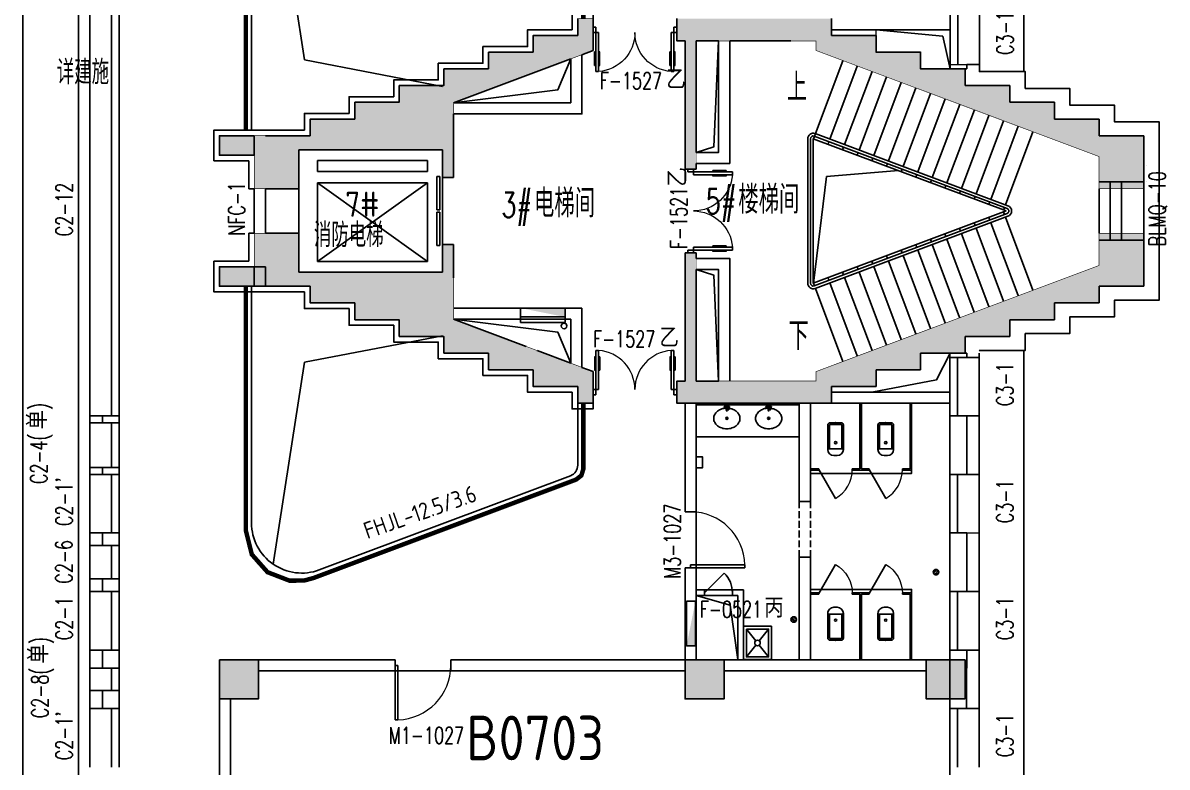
# Model space of a CAD drawing. Extents: x 992195 to 1067992, y 313528 to 416301.
# Drawn here: x 1046231 to 1066751, y 348790 to 362139 of the extents above; entities that cross this region are included whole.
import ezdxf
from ezdxf.enums import TextEntityAlignment as Align

# ---------------------------------------------------------------- set-up
doc = ezdxf.new("R2010")
doc.units = 0
doc.header["$LTSCALE"] = 1000
doc.header["$MEASUREMENT"] = 0
doc.linetypes.add('DASH', pattern=[0.35, 0.25, -0.1])
for name, color, linetype in [('body', 30, 'Continuous'), ('name', 1, 'Continuous'), ('RM', 4, 'Continuous'), ('消防', 222, 'Continuous')]:
    doc.layers.add(name, color=color, linetype=linetype)
doc.layers.get('0').freeze()
doc.styles.add('-宋体', font='GBENOR.shx', dxfattribs={"bigfont": 'GBCBIG.shx'})
doc.styles.add('_TCH_DIM', font='SIMPLEX', dxfattribs={"bigfont": 'GBCBIG'})
doc.styles.add('_TCH_WINDOW', font='txt.shx', dxfattribs={"height": 3.5, "bigfont": 'hztxt.shx'})
doc.styles.get("Standard").update_dxf_attribs({"font": 'gbenor.shx', "bigfont": 'gbcbig.shx'})

# ---------------------------------------------------------------- blocks, each defined once
blk = doc.blocks.new('$TCHSYS$LDOR22D')
for p, q in [((-0.517, 0.833), (-0.017, 0.833)), ((-0.517, 0.833), (-0.517, 0.667)), ((-0.017, 0.833), (-0.017, 0.667)), ((0.017, 0.833), (0.017, 0.667)), ((0.017, 0.833), (0.517, 0.833)), ((0.517, 0.833), (0.517, 0.667)), ((-0.517, 0.667), (-0.017, 0.667)), ((0.017, 0.667), (0.517, 0.667)), ((-0.5, 0.5), (0.5, 0.5))]:
    blk.add_line(p, q)
blk = doc.blocks.new('$DorLib2D$00000011')
for p, q in [((-0.467, 0.471), (-0.467, -0.062)), ((-0.467, 0.471), (-0.433, 0.471)), ((-0.433, 0.471), (-0.433, 0.004)), ((0.433, 0.471), (0.433, 0.004)), ((0.467, 0.471), (0.433, 0.471)), ((0.467, 0.471), (0.467, -0.062)), ((-0.483, 0.396), (-0.467, 0.396)), ((-0.417, 0.396), (-0.433, 0.396)), ((0.417, 0.396), (0.433, 0.396)), ((0.483, 0.396), (0.467, 0.396)), ((-0.483, 0.235), (-0.467, 0.235)), ((-0.417, 0.235), (-0.433, 0.235)), ((0.417, 0.235), (0.433, 0.235)), ((0.483, 0.235), (0.467, 0.235)), ((-0.5, 0.004), (-0.433, 0.004)), ((-0.5, 0.004), (-0.5, -0.062)), ((0.5, 0.004), (0.433, 0.004)), ((0.5, 0.004), (0.5, -0.062)), ((-0.5, -0.062), (-0.467, -0.062)), ((0.5, -0.062), (0.467, -0.062))]:
    blk.add_line(p, q)
at = {"lineweight": 13}
for p, q in [((-0.483, 0.396), (-0.483, 0.235)), ((-0.417, 0.396), (-0.417, 0.235)), ((0.417, 0.396), (0.417, 0.235)), ((0.483, 0.396), (0.483, 0.235))]:
    blk.add_line(p, q, dxfattribs=at)
for centre, start, end in [((-0.467, 0.004), 0, 85.904), ((0.467, 0.004), 94.096, 180)]:
    blk.add_arc(centre, 0.467, start, end, dxfattribs=at)
blk = doc.blocks.new('cde')
at = {"layer": '消防'}
blk.add_hatch(color=256, dxfattribs=at).paths.add_polyline_path([(-873427, -271674), (-874227, -271674), (-873427, -271834)])
blk.add_lwpolyline([(-874227, -271674), (-873427, -271674), (-873427, -271834), (-874227, -271834)], close=True, dxfattribs=at)
blk = doc.blocks.new('dxwq')
at = {"layer": 'name'}
for s, height, p in [('7#', 450, (-1111771, -355483)), ('消防电梯', 434, (-1112332, -356027))]:
    blk.add_text(s, height=height, dxfattribs=at).set_placement(p)
blk = doc.blocks.new('gttdd')
at = {"layer": 'body', "ltscale": 15}
for p, q in [((197327, 410930), (197952, 410930)), ((197952, 410430), (197952, 410930)), ((197952, 410430), (198052, 410430)), ((197952, 409630), (198052, 409630)), ((197952, 409630), (197952, 409130)), ((197327, 409130), (197952, 409130))]:
    blk.add_line(p, q, dxfattribs=at)
for points in [[(197327, 410930), (197327, 411480), (198952, 411480), (198952, 411780), (199752, 411780), (199752, 412080), (200552, 412080), (200552, 412380), (201352, 412380), (201352, 412680), (202152, 412680), (202152, 412980), (202952, 412980), (202952, 413280), (203752, 413280), (203752, 413580), (204127, 413580), (204127, 413480)], [(197327, 409130), (197327, 408580), (198952, 408580), (198952, 408280), (199752, 408280), (199752, 407980), (200552, 407980), (200552, 407680), (201352, 407680), (201352, 407380), (202152, 407380), (202152, 407080), (202952, 407080), (202952, 406780), (203752, 406780), (203752, 406480), (204127, 406480), (204127, 406580)]]:
    blk.add_lwpolyline(points, dxfattribs=at)
blk = doc.blocks.new('A$C1DF25F63')
at = {"layer": 'body'}
h = blk.add_hatch(dxfattribs=at)
h.set_pattern_fill('ANSI31', color=256, scale=200, style=0)
h.set_pattern_definition([(45, (-36289.582, -2991.087), (-17.67767, 17.67767), [])])
h.paths.add_polyline_path([(0, 50, 1), (100, 50, 1)])
blk.add_circle((50, 50), 50, dxfattribs=at)
blk = doc.blocks.new('$DorLib2D$00000001')
for p, q in [((0.45, 0.975), (0.5, 0.975)), ((0.45, 0), (0.45, 0.975)), ((0.5, 0), (0.5, 0.975)), ((0.5, 0), (0.45, 0))]:
    blk.add_line(p, q)
at = {"lineweight": 13}
blk.add_arc((0.475, 0), 0.975, 91.4693, 180, dxfattribs=at)
blk = doc.blocks.new('$lvtry$00000012')
for p, q in [((-250, -50, 0), (-39, -219, 0)), ((39, -219, 0), (250, -50, 0)), ((-250, -450, 0), (-39, -281, 0)), ((39, -281, 0), (250, -450, 0))]:
    blk.add_line(p, q)
at = {"elevation": 0}
for points in [[(300, -500), (300, 0), (-300, 0), (-300, -500)], [(250, -450), (250, -50), (-250, -50), (-250, -450)]]:
    blk.add_lwpolyline(points, close=True, dxfattribs=at)
blk.add_circle((0, -250, 0), 50)
blk = doc.blocks.new('$TCHSYS$APDOOR2D')
blk.add_line((0.5, 0), (0, 0.866))
at = {"lineweight": 13}
blk.add_arc((0.5, 0), 1, 120, 180, dxfattribs=at)
blk = doc.blocks.new('$lvtry$00000201')
for p, q in [((-140, -40, 0), (-140, -480, 0)), ((-110, -40, 0), (-110, -470, 0)), ((100, 0, 0), (-100, 0, 0)), ((100, -30, 0), (-100, -30, 0)), ((110, -470, 0), (110, -40, 0)), ((140, -480, 0), (140, -40, 0)), ((140, -470, 0), (-140, -470, 0)), ((-30, -590, 0), (30, -590, 0))]:
    blk.add_line(p, q)
blk.add_circle((0, -359, 0), 20)
for centre, radius, start, end in [((-100, -40, 0), 40, 90, 180), ((-100, -40, 0), 10, 90, 180), ((100, -40, 0), 40, 0, 90), ((100, -40, 0), 10, 0, 90), ((-30, -480, 0), 110, 180, 270), ((30, -480, 0), 110, 270, 0)]:
    blk.add_arc(centre, radius, start, end)
blk.add_point((0, 0))
blk = doc.blocks.new('$lvtry$00000194')
for p, q in [((-17, -27, 0), (-17, -17, 0)), ((17, -27, 0), (17, -17, 0))]:
    blk.add_line(p, q)
at = {"elevation": 0}
blk.add_lwpolyline([(14, -39, -0.067374), (92, -53, -0.088152), (166, -93, -0.105269), (218, -155, -0.121685), (235, -224, -0.121685), (218, -292, -0.105269), (166, -355, -0.088152), (92, -394, -0.078966), (0, -409, -0.078966), (-92, -394, -0.088152), (-166, -355, -0.105269), (-218, -292, -0.121685), (-235, -224, -0.121685), (-218, -155, -0.105269), (-166, -93, -0.088152), (-92, -53, -0.059935), (-23, -40, -0.059935)], format="xyb", dxfattribs=at)
for centre, radius in [((0, -221, 0), 20), ((0, -27, 0), 16.7), ((0, -221, 0), 15)]:
    blk.add_circle(centre, radius)
for centre, radius, start, end in [((-40, -17, 0), 10.1, 106.6096, 258.1648), ((-64, 250, 0), 259, 274.7069, 282.3732), ((-75, -197, 0), 173, 71.36, 79.1873), ((-29, -63, 0), 6.77, 155.344, 308.3224), ((-171, 35, 0), 166, 324.8411, 338.1337), ((-171, 35, 0), 170, 324.8411, 331.3523), ((-29, -63, 0), 3.37, 155.344, 308.3224), ((100, -178, 0), 170, 132.3141, 138.8253), ((100, -178, 0), 166, 125.5327, 138.8253), ((-12, -42, 0), 10.6, 201.8924, 261.774), ((0, -17, 0), 16.7, 0, 180), ((-381, -99, 0), 372, 2.3982, 6.7627), ((0, -80, 0), 9.9, 201.7837, 338.2163), ((64, 250, 0), 259, 257.6268, 265.2931), ((381, -99, 0), 372, 170.1008, 177.6018), ((75, -197, 0), 173, 100.8127, 110.4191), ((40, -17, 0), 10.1, 281.8352, 73.3904)]:
    blk.add_arc(centre, radius, start, end)
blk.add_point((0, -17, 0))
blk = doc.blocks.new('$DorLib2D$00000114')
at = {"color": 0}
blk.add_line((0.5, 0), (-0.207, 0.707), dxfattribs=at)
blk.add_arc((0.5, 0), 1, 135, 180, dxfattribs=at)
blk = doc.blocks.new('$WINLIB2D$00000004')
for p, q in [((-0.5, 0.5), (0.5, 0.5)), ((-0.5, 0.2406), (0.5, 0.2406)), ((-0.5, -0.5), (0.5, -0.5))]:
    blk.add_line(p, q)

msp = doc.modelspace()

# ---------------------------------------------------------------- hatches: boundary and pattern name
at = {"layer": 'body'}
for points in [[(1050381, 360115), (1051381, 360115), (1051381, 360415), (1052181, 360415), (1052181, 360715), (1052981, 360715), (1052981, 361014), (1053781, 361014), (1053781, 361314), (1054581, 361314), (1054581, 361615), (1055381, 361615), (1055381, 361915), (1056181, 361915), (1056181, 362215), (1056456, 362214), (1056456, 361644), (1053956, 360706), (1053956, 359365), (1053756, 359365), (1053756, 359865), (1051181, 359865), (1051181, 359165), (1050381, 359165)], [(1057956, 362215), (1060731, 362215), (1060731, 361915), (1061531, 361915), (1061531, 361614), (1062331, 361614), (1062331, 361314), (1063131, 361314), (1063131, 361015), (1063931, 361015), (1063931, 360715), (1064731, 360715), (1064731, 360415), (1065531, 360415), (1065531, 360115), (1066331, 360115), (1066331, 359165), (1065531, 359165), (1065531, 359741), (1060456, 361644), (1060456, 361815), (1058306, 361815), (1058306, 359515), (1058112, 359515), (1058112, 361815), (1057956, 361815)], [(1050381, 360115), (1049756, 360115), (1049756, 359764), (1050381, 359764)], [(1050381, 357415), (1051381, 357415), (1051381, 357115), (1052181, 357115), (1052181, 356815), (1052981, 356815), (1052981, 356515), (1053781, 356515), (1053781, 356215), (1054581, 356215), (1054581, 355915), (1055381, 355915), (1055381, 355615), (1056181, 355615), (1056181, 355315), (1056456, 355315), (1056456, 355885), (1053956, 356824), (1053956, 358165), (1053756, 358165), (1053756, 357665), (1051181, 357665), (1051181, 358365), (1050381, 358365)], [(1057956, 355315), (1060731, 355315), (1060731, 355615), (1061531, 355614), (1061531, 355915), (1062331, 355915), (1062331, 356215), (1063131, 356215), (1063131, 356515), (1063931, 356515), (1063931, 356815), (1064731, 356815), (1064731, 357115), (1065531, 357115), (1065531, 357415), (1066331, 357415), (1066331, 358365), (1065531, 358365), (1065531, 357788), (1060456, 355885), (1060456, 355715), (1058306, 355715), (1058306, 358015), (1058112, 358015), (1058112, 355715), (1057956, 355715)], [(1050582, 357764), (1049757, 357764), (1049756, 357415), (1050581, 357415)], [(1050381, 357764), (1049757, 357764), (1049756, 357415), (1050381, 357415)], [(1049756, 350714), (1049756, 350014), (1050456, 350014), (1050456, 350714)], [(1058106, 350714), (1058106, 350014), (1058806, 350014), (1058806, 350714)], [(1062431, 350714), (1062431, 350014), (1063131, 350014), (1063131, 350714)]]:
    msp.add_hatch(color=256, dxfattribs=at).paths.add_polyline_path(points)

# ---------------------------------------------------------------- linework, layer by layer
for p, q in [((1064181, 383539), (1064181, 361265)), ((1064181, 383440), (1064181, 361265)), ((1050719, 365099), (1051284, 361478)), ((1050231, 360215), (1050231, 364503)), ((1050331, 360215), (1050331, 364359)), ((1056181, 361915), (1056181, 362215)), ((1056456, 361644), (1056456, 362215)), ((1057956, 361815), (1057956, 362215)), ((1060731, 362215), (1060731, 361915)), ((1060731, 362215), (1060731, 362015)), ((1062859, 362214), (1062859, 362014)), ((1060731, 362015), (1062859, 362014)), ((1061531, 362015), (1062727, 361904)), ((1055381, 361615), (1055381, 361915)), ((1055381, 361915), (1056181, 361915)), ((1057956, 361815), (1058106, 361815)), ((1058106, 359515), (1058106, 361815)), ((1058306, 361815), (1058706, 361815)), ((1058306, 359815), (1058306, 361815)), ((1058706, 359815), (1058706, 361815)), ((1058706, 359815), (1058706, 361815)), ((1058906, 361815), (1060001, 361815)), ((1058906, 359615), (1058906, 361815)), ((1058906, 359615), (1058906, 361815)), ((1060731, 361915), (1061531, 361915)), ((1061531, 361915), (1061531, 361614)), ((1062727, 361904), (1062859, 361314)), ((1054581, 361314), (1054581, 361615)), ((1054581, 361615), (1055381, 361615)), ((1056256, 361569), (1056456, 361644)), ((1056256, 361569), (1056256, 360506)), ((1061531, 361614), (1062331, 361614)), ((1062331, 361614), (1062331, 361314)), ((1051284, 361478), (1053758, 361001)), ((1053956, 360706), (1056056, 361494)), ((1056056, 361494), (1056056, 360705)), ((1060408, 360060), (1060933, 361461)), ((1060705, 360055), (1061195, 361362)), ((1063159, 361390), (1062859, 361389)), ((1062859, 361389), (1062859, 361314)), ((1063159, 361314), (1063159, 361390)), ((1063384, 361390), (1063159, 361390)), ((1063384, 361315), (1063384, 361390)), ((1053781, 361014), (1053781, 361314)), ((1053781, 361314), (1054581, 361314)), ((1060967, 359957), (1061459, 361268)), ((1061229, 359859), (1061721, 361170)), ((1062331, 361314), (1063131, 361314)), ((1062859, 361314), (1063159, 361314)), ((1063131, 361314), (1063131, 361015)), ((1052981, 360715), (1052981, 361014)), ((1052981, 361014), (1053781, 361014)), ((1061491, 359760), (1061983, 361071)), ((1061754, 359662), (1062245, 360973)), ((1063131, 361015), (1063931, 361015)), ((1063931, 361015), (1063931, 360715)), ((1062016, 359564), (1062507, 360875)), ((1062278, 359465), (1062769, 360776)), ((1052181, 360415), (1052181, 360715)), ((1052181, 360715), (1052981, 360715)), ((1053956, 360706), (1056056, 360706)), ((1056056, 360705), (1053956, 360705)), ((1062540, 359367), (1063032, 360678)), ((1062802, 359269), (1063294, 360580)), ((1063931, 360715), (1064731, 360715)), ((1064731, 360715), (1064731, 360415)), ((1051381, 360115), (1051381, 360415)), ((1051381, 360415), (1052181, 360415)), ((1053956, 360506), (1053956, 359965)), ((1056256, 360506), (1053956, 360506)), ((1063064, 359171), (1063555, 360478)), ((1063327, 359072), (1063818, 360383)), ((1064731, 360415), (1065531, 360415)), ((1065531, 360415), (1065531, 360115)), ((1063897, 358858), (1060441, 360154)), ((1063589, 358974), (1064080, 360285)), ((1063851, 358876), (1064342, 360186)), ((1050581, 360115), (1051381, 360115)), ((1053956, 359965), (1053956, 359365)), ((1060306, 360061), (1060306, 357468)), ((1060356, 360061), (1060356, 357468)), ((1063862, 358765), (1060406, 360061)), ((1060406, 360061), (1060406, 357468)), ((1063880, 358811), (1060424, 360107)), ((1060670, 359962), (1060687, 360009)), ((1065531, 360115), (1066331, 360115)), ((1066331, 357415), (1066331, 360115)), ((1066331, 357415), (1066331, 360115)), ((1053756, 359865), (1051181, 359865)), ((1051181, 359865), (1051181, 357665)), ((1053756, 359365), (1053756, 359865)), ((1058706, 359815), (1058306, 359815)), ((1058706, 359815), (1058306, 359815)), ((1060932, 359863), (1060949, 359910)), ((1061194, 359765), (1061212, 359812)), ((1061456, 359667), (1061474, 359714)), ((1053487, 359672), (1051517, 359672)), ((1051517, 359672), (1051517, 359472)), ((1053487, 359672), (1053487, 359472)), ((1058306, 359515), (1058106, 359515)), ((1058306, 359615), (1058306, 359515)), ((1058906, 359615), (1058306, 359615)), ((1058906, 359615), (1058306, 359615)), ((1061718, 359568), (1061736, 359615)), ((1061981, 359470), (1061998, 359517)), ((1066381, 359590), (1066381, 359590)), ((1053487, 359472), (1051517, 359472)), ((1053956, 359365), (1053756, 359365)), ((1060408, 357469), (1060643, 359383)), ((1060643, 359383), (1061932, 359489)), ((1062243, 359372), (1062260, 359419)), ((1062505, 359274), (1062523, 359320)), ((1050381, 359165), (1050381, 358365)), ((1050581, 359165), (1050581, 358365)), ((1051181, 359165), (1050581, 359165)), ((1053487, 359272), (1051517, 359272)), ((1051517, 359272), (1051517, 357857)), ((1051517, 357857), (1053487, 359272)), ((1053487, 357857), (1051517, 359272)), ((1053487, 357857), (1053487, 359272)), ((1062767, 359175), (1062785, 359222)), ((1063029, 359077), (1063047, 359124)), ((1066331, 359290), (1065531, 359290)), ((1065531, 359165), (1065531, 358365)), ((1065731, 358240), (1065731, 359290)), ((1065931, 359290), (1065931, 358240)), ((1066381, 359290), (1066381, 359290)), ((1063291, 358979), (1063309, 359025)), ((1063554, 358880), (1063571, 358927)), ((1060406, 357468), (1063862, 358765)), ((1060424, 357422), (1063880, 358718)), ((1063816, 358782), (1063833, 358829)), ((1063816, 358747), (1063833, 358700)), ((1060441, 357375), (1063897, 358671)), ((1063291, 358550), (1063309, 358504)), ((1063554, 358649), (1063571, 358602)), ((1063589, 358555), (1064079, 357248)), ((1063851, 358653), (1064341, 357346)), ((1051181, 358365), (1050581, 358365)), ((1062767, 358354), (1062785, 358307)), ((1063029, 358452), (1063047, 358405)), ((1063064, 358358), (1063555, 357051)), ((1063327, 358457), (1063818, 357146)), ((1053956, 358165), (1053756, 358165)), ((1053756, 358165), (1053756, 357665)), ((1053956, 357565), (1053956, 358165)), ((1062243, 358157), (1062260, 358110)), ((1062505, 358255), (1062523, 358209)), ((1062540, 358162), (1063030, 356855)), ((1062802, 358260), (1063292, 356953)), ((1066331, 358240), (1065531, 358240)), ((1058306, 358015), (1058106, 358015)), ((1058106, 358015), (1058106, 355715)), ((1058306, 357915), (1058306, 358015)), ((1058906, 357915), (1058306, 357915)), ((1058906, 357915), (1058906, 355715)), ((1058906, 357915), (1058906, 355715)), ((1061456, 357862), (1061474, 357815)), ((1061718, 357961), (1061736, 357914)), ((1061754, 357867), (1062244, 356560)), ((1061981, 358059), (1061998, 358012)), ((1062016, 357965), (1062506, 356658)), ((1062278, 358064), (1062768, 356756)), ((1053756, 357665), (1051181, 357665)), ((1051517, 357857), (1053487, 357857)), ((1058306, 357715), (1058306, 355715)), ((1058706, 357715), (1058306, 357715)), ((1058706, 357715), (1058306, 357715)), ((1058306, 357715), (1058706, 357715)), ((1058706, 357715), (1058706, 355715)), ((1058706, 357715), (1058706, 355715)), ((1058706, 357715), (1058706, 355715)), ((1060932, 357666), (1060949, 357619)), ((1061194, 357764), (1061212, 357717)), ((1061229, 357670), (1061721, 356359)), ((1061491, 357769), (1061982, 356462)), ((1060408, 357469), (1060425, 357422)), ((1060670, 357567), (1060687, 357520)), ((1060705, 357474), (1061195, 356167)), ((1060967, 357572), (1061459, 356261)), ((1050231, 357415), (1050231, 353026)), ((1050331, 357415), (1050331, 353170)), ((1050581, 357415), (1051381, 357415)), ((1051381, 357415), (1051381, 357115)), ((1060443, 357375), (1060933, 356068)), ((1065531, 357115), (1065531, 357415)), ((1065531, 357415), (1066331, 357415)), ((1051381, 357115), (1052181, 357115)), ((1052181, 357115), (1052181, 356815)), ((1064731, 356815), (1064731, 357115)), ((1064731, 357115), (1065531, 357115)), ((1056256, 357023), (1053956, 357023)), ((1056256, 357023), (1056056, 357023)), ((1056256, 357025), (1056256, 355960)), ((1056256, 355960), (1056256, 357023)), ((1052181, 356815), (1052981, 356815)), ((1052981, 356815), (1052981, 356515)), ((1056056, 356825), (1053956, 356825)), ((1053956, 356823), (1055256, 356335)), ((1053956, 356823), (1056056, 356823)), ((1056056, 356035), (1056056, 356825)), ((1063931, 356515), (1063931, 356815)), ((1063931, 356815), (1064731, 356815)), ((1051284, 356051), (1053758, 356528)), ((1052981, 356515), (1053781, 356515)), ((1053781, 356515), (1053781, 356215)), ((1063131, 356215), (1063131, 356515)), ((1063131, 356515), (1063931, 356515)), ((1055456, 356260), (1056056, 356035)), ((1064181, 356265), (1064181, 342490)), ((1064181, 356265), (1064181, 342490)), ((1050719, 352430), (1051284, 356051)), ((1053781, 356215), (1054581, 356215)), ((1054581, 356215), (1054581, 355915)), ((1062331, 355915), (1062331, 356215)), ((1062331, 356215), (1063131, 356215)), ((1062857, 356215), (1062857, 356140)), ((1063157, 356215), (1062857, 356215)), ((1062857, 356140), (1063157, 356140)), ((1063157, 356140), (1063157, 356215)), ((1063382, 356139), (1063157, 356140)), ((1063382, 356214), (1063382, 356139)), ((1054581, 355915), (1055381, 355915)), ((1055381, 355915), (1055381, 355615)), ((1056256, 355960), (1056456, 355885)), ((1056456, 355885), (1056456, 355315)), ((1061531, 355615), (1061531, 355915)), ((1061531, 355915), (1062331, 355915)), ((1055381, 355615), (1056181, 355615)), ((1056181, 355615), (1056181, 355315)), ((1057956, 355715), (1057956, 355315)), ((1057956, 355715), (1058106, 355715)), ((1060731, 355315), (1060731, 355615)), ((1060731, 355615), (1061531, 355615)), ((1060730, 355517), (1061255, 355517)), ((1060730, 355517), (1060730, 355317)), ((1061255, 355517), (1062155, 355517)), ((1062155, 355517), (1062858, 355517)), ((1056181, 355315), (1056456, 355315)), ((1056181, 355315), (1056181, 354204)), ((1056281, 355315), (1056281, 354134)), ((1057956, 355315), (1060731, 355315)), ((1058105, 355317), (1058105, 353367)), ((1058305, 353367), (1058305, 355317)), ((1060155, 355317), (1060155, 353557)), ((1060355, 355317), (1060155, 355317)), ((1060355, 353557), (1060355, 355317)), ((1060730, 355317), (1061255, 355317)), ((1061243, 355317), (1061243, 354142)), ((1061255, 355317), (1062155, 355317)), ((1061268, 355317), (1061268, 354142)), ((1062143, 355317), (1062143, 354142)), ((1062155, 355317), (1062858, 355317)), ((1062168, 355317), (1062168, 354117)), ((1047431, 355090), (1047431, 354965)), ((1047431, 355090), (1047656, 355090)), ((1047656, 355090), (1047656, 354965)), ((1047956, 355090), (1047656, 355090)), ((1047956, 354965), (1047956, 355090)), ((1062856, 355090), (1062856, 354040)), ((1063156, 355090), (1062856, 355090)), ((1063156, 354040), (1063156, 355090)), ((1063381, 355089), (1063156, 355090)), ((1063381, 355089), (1063381, 354039)), ((1047431, 354965), (1047656, 354965)), ((1047656, 354965), (1047956, 354965)), ((1047431, 354165), (1047431, 354040)), ((1047431, 354165), (1047656, 354165)), ((1047431, 354040), (1047656, 354040)), ((1047656, 354165), (1047656, 354040)), ((1047956, 354165), (1047656, 354165)), ((1047656, 354040), (1047956, 354040)), ((1047956, 354040), (1047956, 354165)), ((1056051, 354016), (1051547, 352327)), ((1060505, 354142), (1060355, 354142)), ((1060355, 354142), (1060355, 354117)), ((1060355, 354117), (1060505, 354117)), ((1060505, 354117), (1060505, 354142)), ((1061243, 354142), (1061105, 354142)), ((1061105, 354142), (1061105, 354117)), ((1061105, 354117), (1061255, 354117)), ((1061255, 354117), (1061405, 354117)), ((1061405, 354142), (1061268, 354142)), ((1061405, 354117), (1061405, 354142)), ((1062143, 354142), (1062005, 354142)), ((1062005, 354142), (1062005, 354117)), ((1062005, 354117), (1062168, 354117)), ((1062856, 354040), (1063156, 354040)), ((1063381, 354039), (1063156, 354040)), ((1056151, 353947), (1051447, 352183)), ((1060155, 353557), (1060355, 353557)), ((1058105, 353367), (1058305, 353367)), ((1058305, 352367), (1058305, 353367)), ((1047431, 352990), (1047431, 352765)), ((1047431, 352990), (1047656, 352990)), ((1047656, 352990), (1047656, 352765)), ((1047956, 352990), (1047656, 352990)), ((1047956, 352765), (1047956, 352990)), ((1063156, 352990), (1062856, 352990)), ((1062856, 352990), (1062856, 352627)), ((1063156, 352627), (1063156, 352990)), ((1063381, 352989), (1063156, 352990)), ((1063381, 352989), (1063381, 352627)), ((1047431, 352765), (1047656, 352765)), ((1047656, 352765), (1047956, 352765)), ((1060355, 352557), (1060155, 352557)), ((1060155, 352557), (1060155, 350717)), ((1060355, 350717), (1060355, 352557)), ((1062856, 352627), (1062856, 352627)), ((1062856, 352527), (1062856, 352627)), ((1062856, 352527), (1062856, 352527)), ((1062856, 352527), (1062856, 351940)), ((1063156, 351940), (1063156, 352627)), ((1063381, 352627), (1063381, 351939)), ((1058305, 352367), (1058105, 352367)), ((1058105, 352367), (1058105, 350717)), ((1058305, 350717), (1058305, 352367)), ((1047431, 352165), (1047431, 351940)), ((1047431, 352165), (1047656, 352165)), ((1047656, 352165), (1047656, 351940)), ((1047956, 352165), (1047656, 352165)), ((1047956, 351940), (1047956, 352165)), ((1047431, 351940), (1047656, 351940)), ((1047656, 351940), (1047956, 351940)), ((1058455, 351967), (1058305, 351967)), ((1058305, 351967), (1058305, 351867)), ((1058455, 351971), (1058955, 351971)), ((1058455, 351867), (1058455, 351967)), ((1059155, 351967), (1058955, 351967)), ((1058955, 351967), (1058955, 351867)), ((1059155, 351967), (1059155, 350717)), ((1060505, 351917), (1060355, 351917)), ((1060355, 351917), (1060355, 351892)), ((1060505, 351892), (1060505, 351917)), ((1061255, 351917), (1061105, 351917)), ((1061105, 351917), (1061105, 351892)), ((1061405, 351917), (1061255, 351917)), ((1061405, 351892), (1061405, 351917)), ((1062168, 351917), (1062005, 351917)), ((1062005, 351917), (1062005, 351892)), ((1062168, 350717), (1062168, 351917)), ((1062856, 351940), (1063156, 351940)), ((1063381, 351939), (1063156, 351940)), ((1058305, 351867), (1058455, 351867)), ((1058955, 351867), (1058455, 351867)), ((1058955, 351867), (1059055, 351867)), ((1059055, 351867), (1059055, 350717)), ((1060355, 351892), (1060505, 351892)), ((1061105, 351892), (1061243, 351892)), ((1061243, 350717), (1061243, 351892)), ((1061268, 350717), (1061268, 351892)), ((1061268, 351892), (1061405, 351892)), ((1062005, 351892), (1062143, 351892)), ((1062143, 350717), (1062143, 351892)), ((1047431, 350890), (1047431, 350565)), ((1047431, 350890), (1047656, 350890)), ((1047656, 350890), (1047656, 350565)), ((1047956, 350890), (1047656, 350890)), ((1047956, 350565), (1047956, 350890)), ((1063156, 350890), (1062856, 350890)), ((1062856, 350890), (1062856, 350565)), ((1063156, 350565), (1063156, 350890)), ((1063381, 350889), (1063156, 350890)), ((1063381, 350889), (1063381, 350564)), ((1049756, 350714), (1049756, 350014)), ((1050456, 350714), (1049756, 350714)), ((1050456, 350014), (1050456, 350714)), ((1052906, 350714), (1050456, 350714)), ((1052906, 350514), (1052906, 350714)), ((1058106, 350714), (1053906, 350714)), ((1053906, 350714), (1053906, 350514)), ((1058106, 350714), (1058106, 350014)), ((1058806, 350714), (1058106, 350714)), ((1062856, 350715), (1058806, 350714)), ((1058806, 350014), (1058806, 350714)), ((1062431, 350714), (1062431, 350014)), ((1063131, 350714), (1062431, 350714)), ((1062856, 350714), (1062856, 350715)), ((1063131, 350014), (1063131, 350714)), ((1047431, 350565), (1047656, 350565)), ((1047656, 350565), (1047956, 350565)), ((1050456, 350514), (1052906, 350514)), ((1053906, 350514), (1058106, 350514)), ((1062431, 350515), (1058806, 350514)), ((1062854, 350565), (1062854, 349840)), ((1063154, 349840), (1063154, 350565)), ((1063379, 349840), (1063379, 350565)), ((1047431, 350165), (1047431, 349840)), ((1047431, 350165), (1047656, 350165)), ((1047656, 350165), (1047656, 349840)), ((1047956, 350165), (1047656, 350165)), ((1047956, 349840), (1047956, 350165)), ((1049756, 350014), (1049756, 344765)), ((1049756, 350014), (1050456, 350014)), ((1049956, 344765), (1049956, 350014)), ((1058106, 350014), (1058806, 350014)), ((1062431, 350014), (1063131, 350014)), ((1047431, 349840), (1047656, 349840)), ((1047656, 349840), (1047956, 349840)), ((1062854, 349840), (1063154, 349840)), ((1063379, 349840), (1063154, 349840))]:
    msp.add_line(p, q, dxfattribs=at)
at = {"layer": 'body', "linetype": 'DASH', "ltscale": 0.5}
for p, q in [((1060155, 353557), (1060155, 352557)), ((1060355, 353557), (1060355, 352557))]:
    msp.add_line(p, q, dxfattribs=at)
at = {"layer": 'body', "linetype": 'DASH'}
for p, q in [((1060355, 353557), (1060155, 353557)), ((1060155, 352557), (1060355, 352557))]:
    msp.add_line(p, q, dxfattribs=at)
at = {"layer": 'body'}
for points, const_width in [([(1050381, 360115), (1051381, 360115), (1051381, 360415), (1052181, 360415), (1052181, 360715), (1052981, 360715), (1052981, 361014), (1053781, 361014), (1053781, 361314), (1054581, 361314), (1054581, 361615), (1055381, 361615), (1055381, 361915), (1056181, 361915), (1056181, 362215), (1056456, 362214), (1056456, 361644), (1053956, 360706), (1053956, 359365), (1053756, 359365), (1053756, 359865), (1051181, 359865), (1051181, 359165), (1050381, 359165)], 10), ([(1061531, 361614), (1061531, 362015), (1062859, 362014), (1062859, 361314), (1062331, 361314), (1062331, 361614), (1061531, 361614)], 20), ([(1050381, 357415), (1051381, 357415), (1051381, 357115), (1052181, 357115), (1052181, 356815), (1052981, 356815), (1052981, 356515), (1053781, 356515), (1053781, 356215), (1054581, 356215), (1054581, 355915), (1055381, 355915), (1055381, 355615), (1056181, 355615), (1056181, 355315), (1056456, 355315), (1056456, 355885), (1053956, 356824), (1053956, 358165), (1053756, 358165), (1053756, 357665), (1051181, 357665), (1051181, 358365), (1050381, 358365)], 10), ([(1057956, 355315), (1060731, 355315), (1060731, 355615), (1061531, 355614), (1061531, 355915), (1062331, 355915), (1062331, 356215), (1063131, 356215), (1063131, 356515), (1063931, 356515), (1063931, 356815), (1064731, 356815), (1064731, 357115), (1065531, 357115), (1065531, 357415), (1066331, 357415), (1066331, 358365), (1065531, 358365), (1065531, 357788), (1060456, 355885), (1060456, 355715), (1058306, 355715), (1058306, 358015), (1058112, 358015), (1058112, 355715), (1057956, 355715)], 10)]:
    msp.add_lwpolyline(points, close=True, dxfattribs=dict(at, const_width=const_width))
at = {"layer": 'body', "const_width": 10}
msp.add_lwpolyline([(1060731, 362215), (1060731, 361915), (1061531, 361915), (1061531, 361614), (1062331, 361614), (1062331, 361314), (1063131, 361314), (1063131, 361015), (1063931, 361015), (1063931, 360715), (1064731, 360715), (1064731, 360415), (1065531, 360415), (1065531, 360115), (1066331, 360115), (1066331, 359165), (1065531, 359165), (1065531, 359741), (1060456, 361644), (1060456, 361815), (1058306, 361815), (1058306, 359515), (1058112, 359515), (1058112, 361815), (1057956, 361815), (1057956, 362215)], dxfattribs=at)
at = {"layer": 'body'}
for points in [[(1058306, 361815), (1058706, 361815), (1058706, 359815), (1058306, 359815)], [(1050381, 360115), (1049756, 360115), (1049756, 359764), (1050381, 359764)], [(1050582, 357764), (1049757, 357764), (1049756, 357415), (1050581, 357415)], [(1050381, 357764), (1049757, 357764), (1049756, 357415), (1050381, 357415)], [(1058306, 357715), (1058706, 357715), (1058706, 355715), (1058306, 355715)], [(1060155, 355317), (1058305, 355317), (1058305, 354717), (1060155, 354717)], [(1058305, 355317), (1060155, 355317), (1060155, 355287), (1058305, 355287)], [(1058305, 354156), (1058418, 354156), (1058418, 354356), (1058305, 354356)]]:
    msp.add_lwpolyline(points, close=True, dxfattribs=at)
for points in [[(1058706, 361815), (1058306, 361815)], [(1058306, 359815), (1058621, 359914), (1058706, 361815)], [(1053956, 360505), (1056256, 360505), (1056256, 361569)], [(1063384, 361568), (1063384, 361568), (1063384, 361565), (1063384, 361265), (1064206, 361265), (1064206, 360965), (1065006, 360965), (1065006, 360665), (1065806, 360665), (1065806, 360365), (1066606, 360365), (1066606, 357465), (1066606, 357465), (1066606, 357465)], [(1053956, 360706), (1055825, 360940), (1056056, 361494)], [(1063384, 361267), (1064206, 361267), (1064206, 360965), (1065006, 360965), (1065006, 360665), (1065806, 360665), (1065806, 360365), (1066606, 360365), (1066606, 357165), (1065806, 357165), (1065806, 356865), (1065006, 356865), (1065006, 356565), (1064206, 356565), (1064206, 356265), (1063382, 356265)], [(1058306, 357915), (1058906, 357915), (1058906, 355715)], [(1058306, 357715), (1058621, 357615), (1058706, 355715)], [(1063382, 356265), (1063382, 356265), (1063382, 356265), (1063382, 356265), (1064206, 356265), (1064206, 356565), (1065006, 356565), (1065006, 356865), (1065806, 356865), (1065806, 357165), (1066606, 357165), (1066606, 357465), (1066606, 357465), (1066606, 357465)], [(1056256, 357025), (1053956, 357025)], [(1053956, 356823), (1055825, 356589), (1056056, 356035)], [(1058706, 355715), (1058306, 355715)], [(1062168, 354117), (1062168, 354057), (1060355, 354057), (1060355, 354117)], [(1060355, 351917), (1060355, 351977), (1062168, 351977), (1062168, 351917)]]:
    msp.add_lwpolyline(points, dxfattribs=at)
at = {"layer": 'body', "linetype": 'ByBlock'}
for points in [[(1062858, 356217), (1062615, 355739), (1061455, 355517)], [(1058305, 351867), (1058913, 351694), (1059055, 350717)]]:
    msp.add_lwpolyline(points, dxfattribs=at)
at = {"layer": 'body'}
for centre, radius, start, end in [((1060406, 360061), 100, 69.444, 180), ((1060406, 360061), 50, 69.444, 180), ((1063862, 358765), 50, 290.556, 69.444), ((1063862, 358765), 100, 290.556, 69.444), ((1060406, 357468), 100, 180, 290.556), ((1060406, 357468), 50, 180, 290.556), ((1055981, 354204), 200, 290.556, 0), ((1056081, 354134), 200, 290.556, 0), ((1051231, 353170), 900, 180, 290.556), ((1051131, 353026), 900, 180, 290.556)]:
    msp.add_arc(centre, radius, start, end, dxfattribs=at)
at = {"layer": 'RM'}
msp.add_lwpolyline([(1049956, 350014), (1050456, 350014), (1050456, 350514), (1058106, 350514), (1058106, 350014), (1058806, 350014), (1058806, 350514), (1062431, 350515), (1062431, 350014), (1062854, 350014), (1062854, 342265), (1052656, 342265), (1052656, 342964), (1049956, 342964)], close=True, dxfattribs=at)
at = {"layer": '消防'}
for p, q in [((1046231, 380190), (1046231, 345740)), ((1047231, 380190), (1047231, 345740)), ((1055156, 356863), (1055156, 356763)), ((1055956, 356763), (1055956, 356863)), ((1055156, 356763), (1055956, 356763))]:
    msp.add_line(p, q, dxfattribs=at)
at = {"layer": '消防', "const_width": 80}
for points in [[(1056281, 362215), (1056281, 363001), (1056281, 363395), (1056246, 363509), (1056151, 363582), (1051447, 365346), (1051282, 365391), (1051015, 365396), (1050619, 365243), (1050336, 364924), (1050231, 364503), (1050231, 360215)], [(1056281, 355315), (1056281, 354528), (1056281, 354134), (1056246, 354020), (1056151, 353947), (1051447, 352183), (1051282, 352138), (1051015, 352133), (1050619, 352286), (1050336, 352605), (1050231, 353026), (1050231, 357415)]]:
    msp.add_lwpolyline(points, dxfattribs=at)
at = {"layer": '消防', "linetype": 'Continuous'}
msp.add_circle((1055936, 356703), 50, dxfattribs=at)

# ---------------------------------------------------------------- block references
at = {"layer": 'body'}
ref = msp.add_blockref('$WINLIB2D$00000004', (1047694, 358765), dxfattribs=dict(at, xscale=-7350, yscale=525, zscale=-7350, rotation=269.9999999999746))
ref.add_attrib('A', 'C2-12', (1047119, 358310), dxfattribs={"height": 297.5, "rotation": 90, "style": '_TCH_WINDOW', "width": 0.705882})
ref = msp.add_blockref('$WINLIB2D$00000004', (1063121, 361915), dxfattribs=dict(at, xscale=1050, yscale=525, zscale=1050, rotation=90.00716662226675))
ref.add_attrib('A', 'C3-1', (1063993, 361565), dxfattribs={"height": 297.5, "rotation": 90.0072, "style": '_TCH_WINDOW', "width": 0.705882})
for name, p in [('gttdd', (852329, -51265)), ('A$C1DF25F63', (1062556, 352237))]:
    msp.add_blockref(name, p, dxfattribs=at)
for name, p, xscale, yscale, zscale in [('$DorLib2D$00000011', (1057206, 361971), 1500, -1500, 1500), ('$DorLib2D$00000114', (1058706, 351915), -500, 500, -500)]:
    msp.add_blockref(name, p, dxfattribs=dict(at, xscale=xscale, yscale=yscale, zscale=zscale))
for name, p, xscale, yscale, zscale, rotation in [('$DorLib2D$00000011', (1058250, 358765), 1500, -1500, 1500, 90.0000000002846), ('$TCHSYS$LDOR22D', (1053906, 358765), -1200, -300, -1200, 269.9999999998666), ('$DorLib2D$00000011', (1057206, 355558), -1500, -1500, 1500, 180), ('$WINLIB2D$00000004', (1047694, 354565), -800, 525, -800, 269.9999999999746), ('$TCHSYS$APDOOR2D', (1060805, 354129), 600, 600, 25, 179.9999999999333), ('$TCHSYS$APDOOR2D', (1061705, 354129), 600, 600, 25, 179.9999999999333), ('$DorLib2D$00000001', (1058205, 352867), 1000, 1000, 1000, 269.9999999999066), ('$TCHSYS$APDOOR2D', (1060805, 351904), 600, -600, 25, 180.0000000000556), ('$TCHSYS$APDOOR2D', (1061705, 351904), 600, -600, 25, 180.0000000000556), ('$WINLIB2D$00000004', (1047694, 350365), -400, 525, -400, 269.9999999999746)]:
    msp.add_blockref(name, p, dxfattribs=dict(at, xscale=xscale, yscale=yscale, zscale=zscale, rotation=rotation))
ref = msp.add_blockref('$WINLIB2D$00000004', (1063119, 355615), dxfattribs=dict(at, xscale=-1050, yscale=-525, zscale=-1050, rotation=269.9928333777405))
ref.add_attrib('A', 'C3-1', (1063990, 355264), dxfattribs={"height": 297.5, "rotation": 89.9928, "style": '_TCH_WINDOW', "width": 0.705882})
at = {"layer": 'body', "yscale": -1}
for name, p, rotation in [('$lvtry$00000194', (1058855, 355267), 180), ('$lvtry$00000194', (1059605, 355267, 0), 180), ('$lvtry$00000201', (1060805, 354967, -400), 180), ('$lvtry$00000201', (1061705, 354967, -400), 180), ('$lvtry$00000012', (1059655, 351017, 0), 90)]:
    msp.add_blockref(name, p, dxfattribs=dict(at, rotation=rotation))
at = {"layer": 'body'}
ref = msp.add_blockref('$WINLIB2D$00000004', (1047694, 353515), dxfattribs=dict(at, xscale=-1050, yscale=525, zscale=-1050, rotation=269.9999999999746))
ref.add_attrib('A', "C2-1'", (1047119, 353112), dxfattribs={"height": 297.5, "rotation": 90, "style": '_TCH_WINDOW', "width": 0.705882})
ref = msp.add_blockref('$WINLIB2D$00000004', (1063119, 353515), dxfattribs=dict(at, xscale=-1050, yscale=-525, zscale=-1050, rotation=269.9928333777405))
ref.add_attrib('A', 'C3-1', (1063990, 353164), dxfattribs={"height": 297.5, "rotation": 89.9928, "style": '_TCH_WINDOW', "width": 0.705882})
ref = msp.add_blockref('$WINLIB2D$00000004', (1047694, 352465), dxfattribs=dict(at, xscale=-600, yscale=525, zscale=-600, rotation=269.9999999999746))
ref.add_attrib('A', 'C2-6', (1047116, 352080), dxfattribs={"height": 297.5, "rotation": 90, "style": '_TCH_WINDOW', "width": 0.705882})
ref = msp.add_blockref('$WINLIB2D$00000004', (1047694, 351415), dxfattribs=dict(at, xscale=-1050, yscale=525, zscale=-1050, rotation=269.9999999999746))
ref.add_attrib('A', 'C2-1', (1047119, 351065), dxfattribs={"height": 297.5, "rotation": 90, "style": '_TCH_WINDOW', "width": 0.705882})
ref = msp.add_blockref('$WINLIB2D$00000004', (1063118, 351415), dxfattribs=dict(at, xscale=-1050, yscale=-525, zscale=-1050, rotation=269.9928333777381))
ref.add_attrib('A', 'C3-1', (1063990, 351064), dxfattribs={"height": 297.5, "rotation": 89.9928, "style": '_TCH_WINDOW', "width": 0.705882})
at = {"layer": 'body', "rotation": 180}
for p in [(1060805, 351066, -400), (1061705, 351066, -400)]:
    msp.add_blockref('$lvtry$00000201', p, dxfattribs=at)
at = {"layer": 'body', "xscale": -1, "rotation": 180}
msp.add_blockref('A$C1DF25F63', (1060005, 351487), dxfattribs=at)
at = {"layer": 'body'}
ref = msp.add_blockref('$DorLib2D$00000001', (1053406, 350614), dxfattribs=dict(at, xscale=1000, yscale=1000, zscale=1000, rotation=179.9999999999915))
ref.add_attrib('A', 'M1-1027', (1052794, 349209), dxfattribs={"height": 297.5, "rotation": 360, "style": '_TCH_WINDOW', "width": 0.705882})
ref = msp.add_blockref('$WINLIB2D$00000004', (1047694, 349315), dxfattribs=dict(at, xscale=-1050, yscale=525, zscale=-1050, rotation=269.9999999999746))
ref.add_attrib('A', "C2-1'", (1047119, 348912), dxfattribs={"height": 297.5, "rotation": 90, "style": '_TCH_WINDOW', "width": 0.705882})
ref = msp.add_blockref('$WINLIB2D$00000004', (1063116, 349315), dxfattribs=dict(at, xscale=1050, yscale=525, zscale=1050, rotation=90))
ref.add_attrib('A', 'C3-1', (1063990, 348965), dxfattribs={"height": 297.5, "rotation": 90, "style": '_TCH_WINDOW', "width": 0.705882})
at = {"layer": 'name'}
msp.add_blockref('dxwq', (2163782, 714144), dxfattribs=at)
at = {"layer": '消防'}
msp.add_blockref('cde', (1929383, 628698), dxfattribs=at)
at = {"layer": '消防', "rotation": 270}
msp.add_blockref('cde', (1329966, -522462), dxfattribs=at)

# ---------------------------------------------------------------- texts
at = {"layer": 'body'}
for s, height, style, p in [('详建施', 434, '_TCH_DIM', (1046839, 361039, 0)), ('乙', 350, '_TCH_WINDOW', (1057768, 360953)), ('上', 506, '_TCH_DIM', (1059931, 360733)), ('乙', 350, '_TCH_WINDOW', (1057646, 356320)), ('下', 506, '_TCH_DIM', (1059959, 356271)), ('丙', 350, '_TCH_WINDOW', (1059527, 351471))]:
    msp.add_text(s, height=height, dxfattribs=dict(at, style=style)).set_placement(p)
at = {"layer": 'body', "style": '_TCH_WINDOW', "width": 0.705882}
for s, p in [('F-1527', (1056578, 360953)), ('F-1527', (1056456, 356320)), ('F-0521', (1058372, 351471))]:
    msp.add_text(s, height=297.5, dxfattribs=at).set_placement(p)
at = {"layer": 'body', "style": '_TCH_WINDOW'}
for s, p in [('乙', (1058143, 359202)), ('单', (1046665, 354845)), ('单', (1046686, 350646))]:
    msp.add_text(s, height=350, rotation=90, dxfattribs=at).set_placement(p)
at = {"layer": 'body', "style": '_TCH_WINDOW', "width": 0.705882}
for s, height, p in [('BLMQ-10', 297.5, (1066722, 358129)), ('NFC-1', 297.5, (1050213, 358322)), ('F-1521', 297.5, (1058143, 358082)), (')', 298, (1046665, 355195)), ('C2-4(', 297.5, (1046665, 353865)), ('M3-1027', 297.5, (1058027, 352166)), (')', 298, (1046686, 350996)), ('C2-8(', 297.5, (1046686, 349666))]:
    msp.add_text(s, height=height, rotation=90, dxfattribs=at).set_placement(p)
at = {"layer": 'name', "style": '_TCH_DIM', "width": 0.705882}
for s, p in [('3#', (1054812, 358650)), ('5#', (1058476, 358717))]:
    msp.add_text(s, height=446.2, dxfattribs=at).set_placement(p)
at = {"layer": 'name', "style": '_TCH_DIM'}
for s, p in [('电梯间', (1055397, 358650)), ('楼梯间', (1059061, 358717))]:
    msp.add_text(s, height=506.4, dxfattribs=at).set_placement(p)
at = {"layer": 'name', "style": '-宋体'}
msp.add_text('B0703', height=800, dxfattribs=at).set_placement((1054180, 349713), align=Align.TOP_LEFT)
at = {"layer": '消防', "style": '-宋体'}
msp.add_text('FHJL-12.5/3.6', height=300, rotation=19.2322, dxfattribs=at).set_placement((1052408, 352876))

doc.saveas('drawing.dxf')
